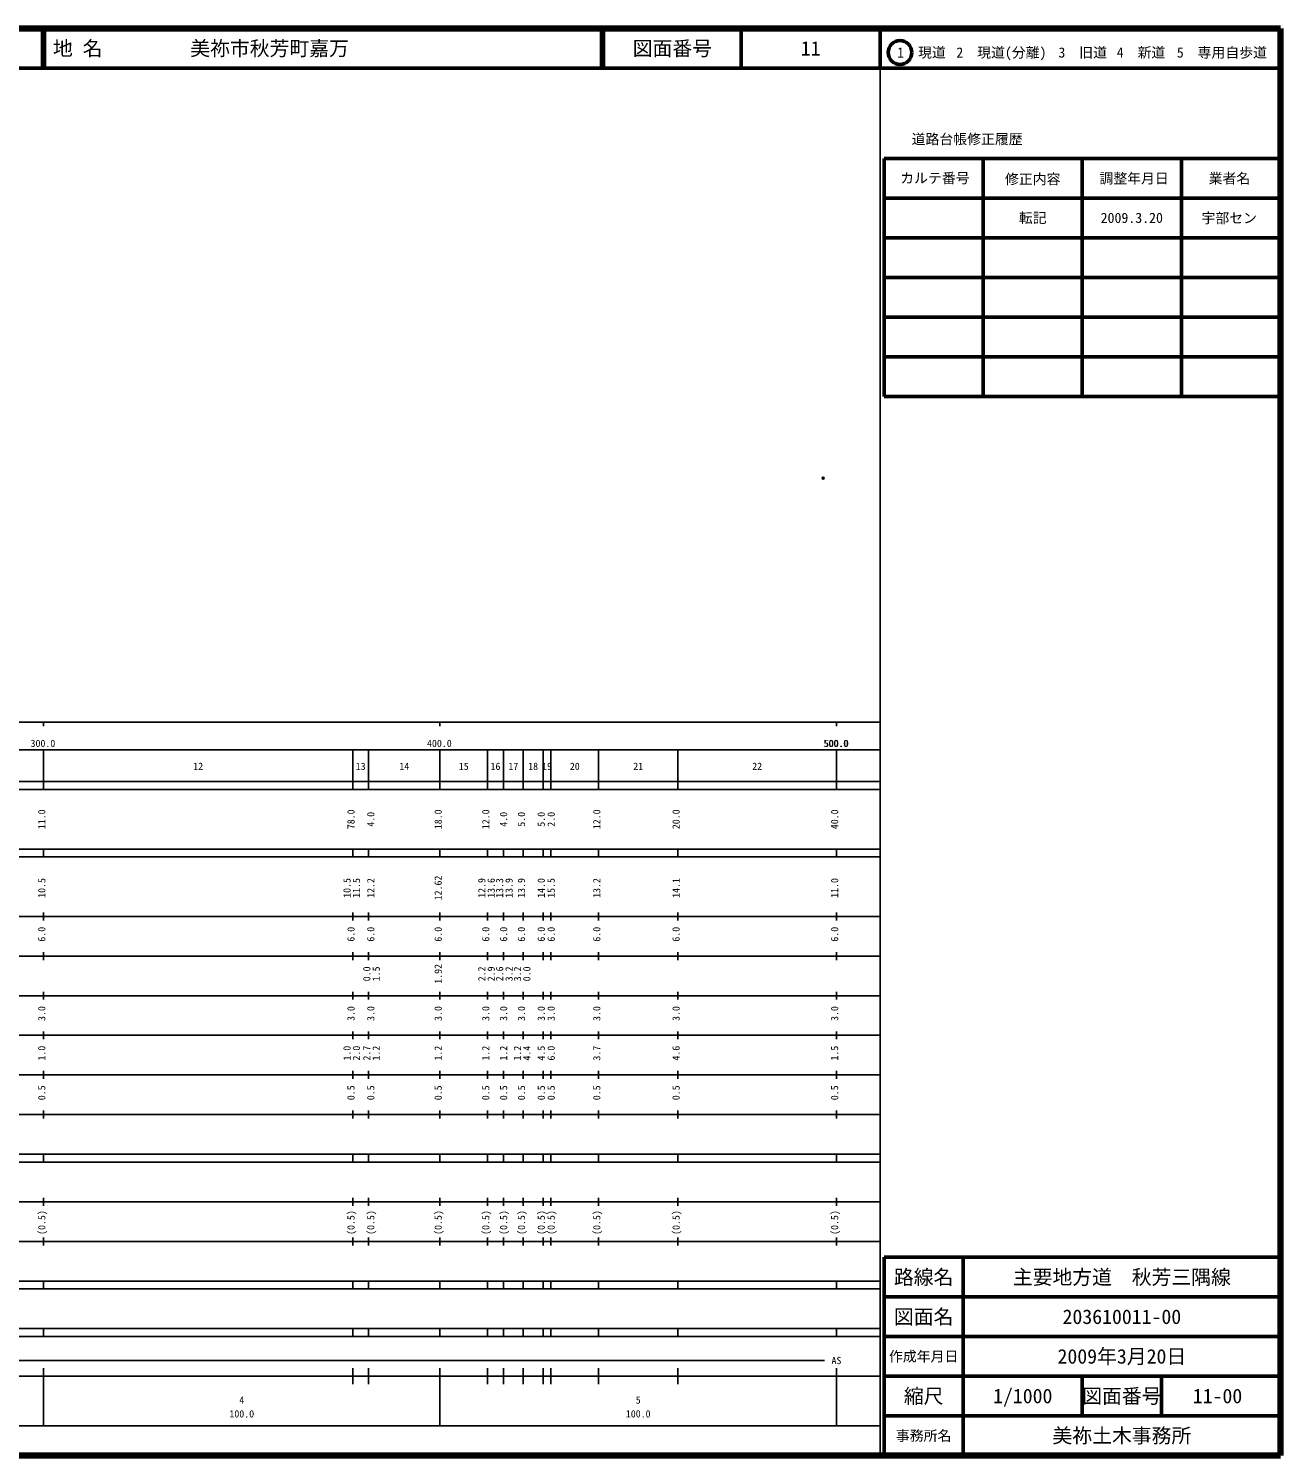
# Model space of a CAD drawing. Units: millimetres on the paper. Extents: x 40 to 680, y 20 to 380.
# Drawn here: x 364.2 to 680, y 20 to 380 of the extents above; entities that cross this region are included whole.
import ezdxf
from ezdxf.enums import TextEntityAlignment as Align

# ---------------------------------------------------------------- set-up
doc = ezdxf.new("R2010")
doc.units = ezdxf.units.MM
doc.header["$PDMODE"] = 32
doc.header["$PDSIZE"] = 0.5
doc.layers.add('M-OTRS', color=6, linetype='Continuous')
doc.layers.add('M-TTL-TXT', color=7, linetype='Continuous')
for name, color, linetype, lineweight in [('M-TTL', 2, 'Continuous', 140), ('M-TTL-BAND', 7, 'Continuous', 25), ('M-TTL-FRAM', 2, 'Continuous', 50), ('M-TTL-LINE', 7, 'Continuous', 50)]:
    doc.layers.add(name, color=color, linetype=linetype, lineweight=lineweight)
doc.styles.add('ＭＳ ゴシック', font='')
doc.styles.get('ＭＳ ゴシック').set_extended_font_data('MS Gothic')

msp = doc.modelspace()

# ---------------------------------------------------------------- linework, layer by layer
at = {"layer": 'M-OTRS'}
msp.add_point((564.667, 266.571), dxfattribs=at)
at = {"layer": 'M-TTL'}
for p, q in [((680, 380), (40, 380)), ((680, 20), (680, 380)), ((40, 20), (680, 20))]:
    msp.add_line(p, q, dxfattribs=at)
at = {"layer": 'M-TTL-BAND'}
for p, q in [((579, 20), (579, 370)), ((40, 205), (579, 205)), ((368, 205), (368, 204)), ((468, 205), (468, 204)), ((568, 205), (568, 204)), ((68, 198), (579, 198)), ((368, 188), (368, 198)), ((446, 188), (446, 198)), ((450, 188), (450, 198)), ((468, 188), (468, 198)), ((480, 188), (480, 198)), ((484, 188), (484, 198)), ((489, 188), (489, 198)), ((494, 188), (494, 198)), ((496, 188), (496, 198)), ((508, 188), (508, 198)), ((528, 188), (528, 198)), ((568, 188), (568, 198)), ((40, 190), (579, 190)), ((40, 188), (579, 188)), ((40, 173), (579, 173)), ((368, 171), (368, 173)), ((446, 171), (446, 173)), ((450, 171), (450, 173)), ((468, 171), (468, 173)), ((480, 171), (480, 173)), ((484, 171), (484, 173)), ((489, 171), (489, 173)), ((494, 171), (494, 173)), ((496, 171), (496, 173)), ((508, 171), (508, 173)), ((528, 171), (528, 173)), ((568, 171), (568, 173)), ((40, 171), (579, 171)), ((40, 156), (579, 156)), ((368, 155), (368, 157)), ((446, 155), (446, 157)), ((450, 155), (450, 157)), ((468, 155), (468, 157)), ((480, 155), (480, 157)), ((484, 155), (484, 157)), ((489, 155), (489, 157)), ((494, 155), (494, 157)), ((496, 155), (496, 157)), ((508, 155), (508, 157)), ((528, 155), (528, 157)), ((568, 155), (568, 157)), ((46, 146), (579, 146)), ((368, 145), (368, 147)), ((446, 145), (446, 147)), ((450, 145), (450, 147)), ((468, 145), (468, 147)), ((480, 145), (480, 147)), ((484, 145), (484, 147)), ((489, 145), (489, 147)), ((494, 145), (494, 147)), ((496, 145), (496, 147)), ((508, 145), (508, 147)), ((528, 145), (528, 147)), ((568, 145), (568, 147)), ((368, 135), (368, 137)), ((446, 135), (446, 137)), ((450, 135), (450, 137)), ((468, 135), (468, 137)), ((480, 135), (480, 137)), ((484, 135), (484, 137)), ((489, 135), (489, 137)), ((494, 135), (494, 137)), ((496, 135), (496, 137)), ((508, 135), (508, 137)), ((528, 135), (528, 137)), ((568, 135), (568, 137)), ((52, 136), (579, 136)), ((46, 126), (579, 126)), ((368, 125), (368, 127)), ((446, 125), (446, 127)), ((450, 125), (450, 127)), ((468, 125), (468, 127)), ((480, 125), (480, 127)), ((484, 125), (484, 127)), ((489, 125), (489, 127)), ((494, 125), (494, 127)), ((496, 125), (496, 127)), ((508, 125), (508, 127)), ((528, 125), (528, 127)), ((568, 125), (568, 127)), ((52, 116), (579, 116)), ((368, 115), (368, 117)), ((446, 115), (446, 117)), ((450, 115), (450, 117)), ((468, 115), (468, 117)), ((480, 115), (480, 117)), ((484, 115), (484, 117)), ((489, 115), (489, 117)), ((494, 115), (494, 117)), ((496, 115), (496, 117)), ((508, 115), (508, 117)), ((528, 115), (528, 117)), ((568, 115), (568, 117)), ((46, 106), (579, 106)), ((368, 105), (368, 107)), ((446, 105), (446, 107)), ((450, 105), (450, 107)), ((468, 105), (468, 107)), ((480, 105), (480, 107)), ((484, 105), (484, 107)), ((489, 105), (489, 107)), ((494, 105), (494, 107)), ((496, 105), (496, 107)), ((508, 105), (508, 107)), ((528, 105), (528, 107)), ((568, 105), (568, 107)), ((40, 96), (579, 96)), ((40, 94), (579, 94)), ((368, 94), (368, 96)), ((446, 94), (446, 96)), ((450, 94), (450, 96)), ((468, 94), (468, 96)), ((480, 94), (480, 96)), ((484, 94), (484, 96)), ((489, 94), (489, 96)), ((494, 94), (494, 96)), ((496, 94), (496, 96)), ((508, 94), (508, 96)), ((528, 94), (528, 96)), ((568, 94), (568, 96)), ((49, 84), (579, 84)), ((368, 83), (368, 85)), ((446, 83), (446, 85)), ((450, 83), (450, 85)), ((468, 83), (468, 85)), ((480, 83), (480, 85)), ((484, 83), (484, 85)), ((489, 83), (489, 85)), ((494, 83), (494, 85)), ((496, 83), (496, 85)), ((508, 83), (508, 85)), ((528, 83), (528, 85)), ((568, 83), (568, 85)), ((40, 74), (579, 74)), ((368, 73), (368, 75)), ((446, 73), (446, 75)), ((450, 73), (450, 75)), ((468, 73), (468, 75)), ((480, 73), (480, 75)), ((484, 73), (484, 75)), ((489, 73), (489, 75)), ((494, 73), (494, 75)), ((496, 73), (496, 75)), ((508, 73), (508, 75)), ((528, 73), (528, 75)), ((568, 73), (568, 75)), ((40, 64), (579, 64)), ((40, 62), (579, 62)), ((368, 62), (368, 64)), ((446, 62), (446, 64)), ((450, 62), (450, 64)), ((468, 62), (468, 64)), ((480, 62), (480, 64)), ((484, 62), (484, 64)), ((489, 62), (489, 64)), ((494, 62), (494, 64)), ((496, 62), (496, 64)), ((508, 62), (508, 64)), ((528, 62), (528, 64)), ((568, 62), (568, 64)), ((40, 52), (579, 52)), ((368, 50), (368, 52)), ((446, 50), (446, 52)), ((450, 50), (450, 52)), ((468, 50), (468, 52)), ((480, 50), (480, 52)), ((484, 50), (484, 52)), ((489, 50), (489, 52)), ((494, 50), (494, 52)), ((496, 50), (496, 52)), ((508, 50), (508, 52)), ((528, 50), (528, 52)), ((568, 50), (568, 52)), ((40, 50), (579, 50)), ((71, 44), (565, 44)), ((40, 40), (579, 40)), ((368, 27.5), (368, 42)), ((446, 38), (446, 42)), ((450, 38), (450, 42)), ((468, 27.5), (468, 42)), ((480, 38), (480, 42)), ((484, 38), (484, 42)), ((489, 38), (489, 42)), ((494, 38), (494, 42)), ((496, 38), (496, 42)), ((508, 38), (508, 42)), ((528, 38), (528, 42)), ((568, 27.5), (568, 42)), ((68, 27.5), (579, 27.5))]:
    msp.add_line(p, q, dxfattribs=at)
at = {"layer": 'M-TTL-FRAM'}
for p, q in [((580, 347.197), (580, 287.197)), ((580, 347.197), (680, 347.197)), ((580, 287.197), (680, 287.197)), ((680, 70), (580, 70)), ((580, 70), (580, 20))]:
    msp.add_line(p, q, dxfattribs=at)
at = {"layer": 'M-TTL-LINE'}
for p, q in [((367.75, 380), (367.75, 370)), ((368.25, 380), (368.25, 370)), ((508.747, 380), (508.747, 370)), ((509.247, 380), (509.247, 370)), ((543.997, 380), (543.997, 370)), ((579, 380), (579, 370)), ((40, 370), (680, 370)), ((605, 347.197), (605, 287.197)), ((630, 347.197), (630, 287.197)), ((655, 347.197), (655, 287.197)), ((580, 337.197), (680, 337.197)), ((580, 327.197), (680, 327.197)), ((580, 317.197), (680, 317.197)), ((580, 307.197), (680, 307.197)), ((580, 297.197), (680, 297.197)), ((600, 70), (600, 20)), ((680, 60), (580, 60)), ((680, 50), (580, 50)), ((680, 40), (580, 40)), ((630, 40), (630, 30)), ((650, 40), (650, 30)), ((680, 30), (580, 30))]:
    msp.add_line(p, q, dxfattribs=at)
msp.add_circle((584.031, 373.958), 3, dxfattribs=at)

# ---------------------------------------------------------------- texts
at = {"layer": 'M-TTL-BAND', "style": 'ＭＳ ゴシック'}
for s, p in [('300.0', (367.844, 198.195)), ('400.0', (467.844, 198.195)), ('500.0', (567.844, 198.195)), ('500.0', (568, 198.195)), ('12', (407, 192.405)), ('13', (448, 192.405)), ('14', (459, 192.405)), ('15', (474, 192.405)), ('16', (482, 192.405)), ('17', (486.5, 192.405)), ('18', (491.5, 192.405)), ('19', (495, 192.405)), ('20', (502, 192.405)), ('21', (518, 192.405)), ('22', (548, 192.405)), ('AS', (568, 42.5)), ('4', (418, 32.523)), ('5', (518, 32.523)), ('100.0', (418, 29.033)), ('100.0', (518, 29.033))]:
    msp.add_text(s, height=1.833, dxfattribs=at).set_placement(p, align=Align.BOTTOM_CENTER)
for s, p in [('11.0', (369, 180.5)), ('78.0', (447, 180.5)), ('4.0', (452, 180.5)), ('18.0', (469, 180.5)), ('12.0', (481, 180.5)), ('4.0', (485.5, 180.5)), ('5.0', (490, 180.5)), ('5.0', (495, 180.5)), ('2.0', (497.5, 180.5)), ('12.0', (509, 180.5)), ('20.0', (529, 180.5)), ('40.0', (569, 180.5)), ('12.62', (469, 163.174)), ('10.5', (369, 163.174)), ('10.5', (446, 163.174)), ('11.5', (448.37, 163.174)), ('12.2', (452, 163.174)), ('12.9', (480, 163.174)), ('13.6', (482.37, 163.174)), ('13.3', (484.5, 163.174)), ('13.9', (486.87, 163.174)), ('13.9', (490, 163.174)), ('14.0', (495, 163.174)), ('15.5', (497.5, 163.174)), ('13.2', (509, 163.174)), ('14.1', (529, 163.174)), ('11.0', (569, 163.174)), ('6.0', (369, 151.5)), ('6.0', (447, 151.5)), ('6.0', (452, 151.5)), ('6.0', (469, 151.5)), ('6.0', (481, 151.5)), ('6.0', (485.5, 151.5)), ('6.0', (490, 151.5)), ('6.0', (495, 151.5)), ('6.0', (497.5, 151.5)), ('6.0', (509, 151.5)), ('6.0', (529, 151.5)), ('6.0', (569, 151.5)), ('0.0', (451, 141.5)), ('1.5', (453.37, 141.5)), ('1.92', (469, 141.5)), ('2.2', (480, 141.5)), ('2.9', (482.37, 141.5)), ('2.6', (484.5, 141.5)), ('3.2', (486.87, 141.5)), ('3.2', (489, 141.5)), ('0.0', (491.37, 141.5)), ('3.0', (369, 131.5)), ('3.0', (447, 131.5)), ('3.0', (452, 131.5)), ('3.0', (469, 131.5)), ('3.0', (481, 131.5)), ('3.0', (485.5, 131.5)), ('3.0', (490, 131.5)), ('3.0', (495, 131.5)), ('3.0', (497.5, 131.5)), ('3.0', (509, 131.5)), ('3.0', (529, 131.5)), ('3.0', (569, 131.5)), ('1.0', (369, 121.5)), ('1.0', (446, 121.5)), ('2.0', (448.37, 121.5)), ('2.7', (451, 121.5)), ('1.2', (453.37, 121.5)), ('1.2', (469, 121.5)), ('1.2', (481, 121.5)), ('1.2', (485.5, 121.5)), ('1.2', (489, 121.5)), ('4.4', (491.37, 121.5)), ('4.5', (495, 121.5)), ('6.0', (497.5, 121.5)), ('3.7', (509, 121.5)), ('4.6', (529, 121.5)), ('1.5', (569, 121.5)), ('0.5', (369, 111.5)), ('0.5', (447, 111.5)), ('0.5', (452, 111.5)), ('0.5', (469, 111.5)), ('0.5', (481, 111.5)), ('0.5', (485.5, 111.5)), ('0.5', (490, 111.5)), ('0.5', (495, 111.5)), ('0.5', (497.5, 111.5)), ('0.5', (509, 111.5)), ('0.5', (529, 111.5)), ('0.5', (569, 111.5)), ('(0.5)', (369, 78.764)), ('(0.5)', (447, 78.764)), ('(0.5)', (452, 78.764)), ('(0.5)', (469, 78.764)), ('(0.5)', (481, 78.764)), ('(0.5)', (485.5, 78.764)), ('(0.5)', (490, 78.764)), ('(0.5)', (495, 78.764)), ('(0.5)', (497.5, 78.764)), ('(0.5)', (509, 78.764)), ('(0.5)', (529, 78.764)), ('(0.5)', (569, 78.764))]:
    msp.add_text(s, height=1.833, rotation=90, dxfattribs=at).set_placement(p, align=Align.BOTTOM_CENTER)
at = {"layer": 'M-TTL-TXT', "style": 'ＭＳ ゴシック'}
for s, p in [('地 名', (370.38, 375)), ('美祢市秋芳町嘉万', (405.024, 375))]:
    msp.add_text(s, height=3.666, dxfattribs=at).set_placement(p, align=Align.MIDDLE_LEFT)
for s, height, p in [('図面番号', 3.666, (526.622, 375)), ('11', 3.666, (561.497, 375)), ('1\u3000現道', 2.566, (589.448, 373.958)), ('2\u3000現道(分離)', 2.566, (609.619, 373.958)), ('3\u3000旧道', 2.566, (630.121, 373.958)), ('4\u3000新道', 2.566, (644.824, 373.958)), ('5\u3000専用自歩道', 2.566, (665.228, 373.958)), ('道路台帳修正履歴', 2.566, (600.968, 352.113)), ('カルテ番号', 2.566, (592.839, 342.277)), ('修正内容', 2.566, (617.509, 342.023)), ('調整年月日', 2.566, (643.089, 342.197)), ('業者名', 2.566, (667.134, 342.197)), ('転記', 2.566, (617.5, 332.245)), ('2009.3.20', 2.566, (642.5, 332.245)), ('宇部セン', 2.566, (667.077, 332.189)), ('路線名', 3.666, (590, 65)), ('路線名', 3.666, (590, 65)), ('主要地方道\u3000秋芳三隅線', 3.666, (640, 65)), ('図面名', 3.666, (590, 55)), ('図面名', 3.666, (590, 55)), ('203610011-00', 3.666, (640, 55)), ('2009年3月20日', 3.666, (640, 45)), ('作成年月日', 2.566, (590, 45)), ('作成年月日', 2.566, (590, 45)), ('縮尺', 3.666, (590, 35)), ('縮尺', 3.666, (590, 35)), ('1/1000', 3.666, (615, 35)), ('図面番号', 3.666, (640, 35)), ('図面番号', 3.666, (640, 35)), ('11-00', 3.666, (664.125, 35)), ('事務所名', 2.566, (590, 25)), ('事務所名', 2.566, (590, 25)), ('美祢土木事務所', 3.666, (640, 25))]:
    msp.add_text(s, height=height, dxfattribs=at).set_placement(p, align=Align.MIDDLE_CENTER)

doc.saveas('drawing.dxf')
